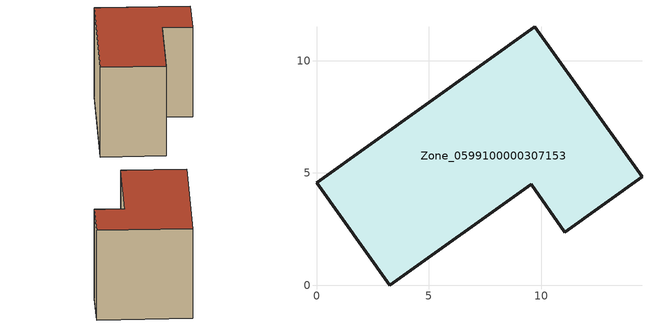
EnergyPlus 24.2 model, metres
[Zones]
Zone_0599100000307153
 floor ground (C_G): 9.56,4.5 3.27,0 0,4.56 9.73,11.51 14.49,4.83 11.07,2.35 z0
 wall outside (C_F): 9.73,11.51 0,4.56 3.27,0 9.56,4.5 11.07,2.35 14.49,4.83 9.73,11.51 z0:8.41
 roof outside (C_R): 11.07,2.35 14.49,4.83 9.73,11.51 0,4.56 3.27,0 9.56,4.5 z8.41
[BUILDING]
Pand.0599100000307153: North Axis=0; Terrain=City; Loads Convergence Tolerance Value=0.04; Temperature Convergence Tolerance Value=0.4; Solar Distribution=FullExterior; Maximum Number of Warmup Days=25; Minimum Number of Warmup Days=1
[Site:Location]
Rotterdam.The.Hague.AP_ZH_NLD Design_Conditions: Latitude=51.96; Longitude=4.45; Time Zone=1; Elevation=-4.5
[SITE:GROUNDTEMPERATURE:BUILDINGSURFACE]
18, 18, 18, 18, 18, 18, 18, 18, 18, 18, 18, 18
[MATERIAL] Thermal Absorptance=0.9; Solar Absorptance=0.7; Visible Absorptance=0.7
Name | Roughness | Thickness | Conductivity | Density | Specific Heat
G.TC.1975-1991 | MediumSmooth | 0.15 | 0.288461 | 540 | 1210
F.TC.1975-1991 | Rough | 0.3 | 0.230769 | 1920 | 840
R.TC.1975-1991 | MediumRough | 0.2 | 0.153846 | 1500 | 1000
[CONSTRUCTION]
C_G: G.TC.1975-1991
C_F: F.TC.1975-1991
C_R: R.TC.1975-1991
[ZONE]
Zone_0599100000307153: Type=1; Multiplier=1; Ceiling Height=Autocalculate; Volume=Autocalculate; Floor Area=autocalculate; Part of Total Floor Area=Yes
[ZONEINFILTRATION:DESIGNFLOWRATE]
Infil_Zone_0599100000307153: Zone or ZoneList or Space or SpaceList=Zone_0599100000307153; Schedule=AlwaysOn; Design Flow Rate Calculation Method=Flow/Area; Flow Rate per Floor Area=0.003; Constant Term Coefficient=1; Temperature Term Coefficient=0; Velocity Term Coefficient=0; Velocity Squared Term Coefficient=0
[HVACTEMPLATE:ZONE:IDEALLOADSAIRSYSTEM]
Zone_0599100000307153: Maximum Heating Supply Air Temperature=50; Minimum Cooling Supply Air Temperature=13; Maximum Heating Supply Air Humidity Ratio=0.0156; Minimum Cooling Supply Air Humidity Ratio=0.0077; Heating Limit=NoLimit; Cooling Limit=NoLimit; Dehumidification Control Type=ConstantSensibleHeatRatio; Cooling Sensible Heat Ratio=0.7; Dehumidification Setpoint=60; Humidification Control Type=None; Humidification Setpoint=30; Outdoor Air Method=None; Outdoor Air Flow Rate per Person=0.00944; Outdoor Air Flow Rate per Zone Floor Area=0; Outdoor Air Flow Rate per Zone=0; Demand Controlled Ventilation Type=None; Outdoor Air Economizer Type=NoEconomizer; Heat Recovery Type=None; Sensible Heat Recovery Effectiveness=0.7; Latent Heat Recovery Effectiveness=0.65
[ZONECONTROL:THERMOSTAT]
ThermostatControl_Zone_0599100000307153: Zone or ZoneList=Zone_0599100000307153; Control Type Schedule=DualSetpointControlType; Control 1=Thermostat_Zone_0599100000307153; Temperature Difference Between Cutout And Setpoint=0
[THERMOSTATSETPOINT:DUALSETPOINT]
Thermostat_Zone_0599100000307153: Heating Setpoint Temperature Schedule=HeatingSetpoint_Zone_0599100000307153; Cooling Setpoint Temperature Schedule=CoolingSetpoint_Zone_0599100000307153
[SCHEDULE:COMPACT]
HeatingSetpoint_Zone_0599100000307153: Through: 12/31, For: AllDays, Until: 24:00, 21
CoolingSetpoint_Zone_0599100000307153: Through: 12/31, For: AllDays, Until: 24:00, 24
DualSetpointControlType: Through: 12/31, For: AllDays, Until: 24:00, 4
AlwaysOn: Through: 12/31, For: AllDays, Until: 24:00, 1
